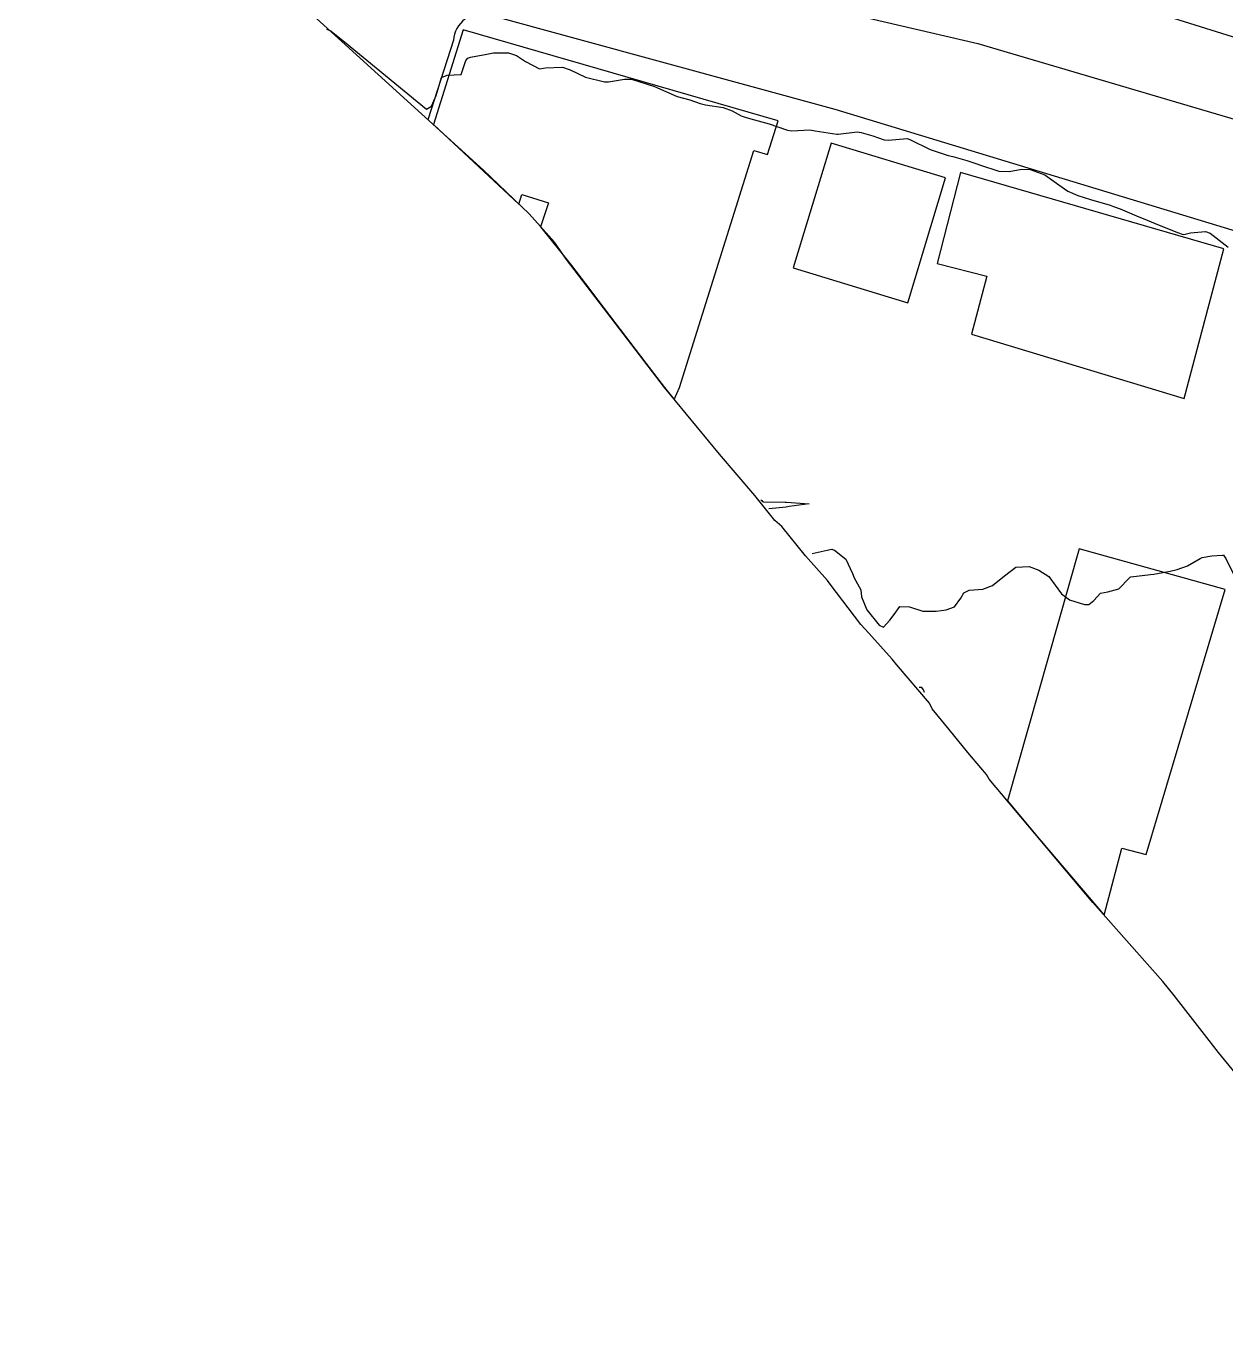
# Model space of a CAD drawing. Header units: metres. Extents: x 286371 to 293043, y 7462578 to 7466404.
# Drawn here: x 288742.5 to 288846.6, y 7464741.4 to 7464854.3 of the extents above; entities that cross this region are included whole.
import ezdxf

# ---------------------------------------------------------------- set-up
doc = ezdxf.new("R2010")
doc.units = ezdxf.units.M
doc.header["$MEASUREMENT"] = 0
for name, color, linetype in [('Area', 45, 'Continuous'), ('Curvas de Nivel 1m', 11, 'Continuous'), ('Edificações', 30, 'Continuous'), ('Vias primárias', 230, 'Continuous')]:
    doc.layers.add(name, color=color, linetype=linetype)

msp = doc.modelspace()

# ---------------------------------------------------------------- linework, layer by layer
at = {"layer": 'Area'}
msp.add_polyline3d([(288850.56, 7464759.65, 714.45), (288845.96, 7464765.26, 713.66), (288842.11, 7464770.19, 716.35), (288841.13, 7464771.42, 708.67), (288835.04, 7464778.28, 715.59), (288826.05, 7464788.98, 720.73), (288825.81, 7464789.37, 719.48), (288825.33, 7464789.96, 720.61), (288824.21, 7464791.28, 722.57), (288822.57, 7464793.27, 708.65), (288821.11, 7464795.07, 724.17), (288820.88, 7464795.56, 723.86), (288818.01, 7464798.91, 724.06), (288817.64, 7464799.39, 723.45), (288815.6, 7464801.65, 724.04), (288814.93, 7464802.4, 724.97), (288812.26, 7464805.9, 720.19), (288812.02, 7464806.2, 725.98), (288810.12, 7464808.36, 716.27), (288808.06, 7464810.91, 722.12), (288807.46, 7464811.43, 720.4), (288805.73, 7464813.59, 717.07), (288802.66, 7464817.16, 707.87), (288797.88, 7464822.95, 709.99), (288789.38, 7464834.08, 711.37), (288788.32, 7464835.57, 711.74), (288786.12, 7464838.04, 712.28), (288782.17, 7464841.82, 713.72), (288742.46, 7464877.91, 712.2)], dxfattribs=at)
at = {"layer": 'Curvas de Nivel 1m', "flags": 128}
for points, elevation in [([(288768.54, 7464854.04), (288768.91, 7464853.91), (288769.12, 7464853.75), (288770.1, 7464852.96), (288777.23, 7464847.12), (288777.65, 7464847.37), (288778.07, 7464848.29), (288778.38, 7464849.36), (288778.53, 7464849.85), (288779.01, 7464850.05), (288780.22, 7464850.13), (288780.64, 7464851.33), (288780.81, 7464851.55), (288781.04, 7464851.63), (288782.46, 7464851.89), (288783.04, 7464851.99), (288784.33, 7464851.99), (288785.04, 7464851.76), (288785.82, 7464851.25), (288787.02, 7464850.6), (288787.55, 7464850.7), (288789.03, 7464850.76), (288789.69, 7464850.53), (288791.01, 7464849.9), (288792.68, 7464849.48), (288793.01, 7464849.47), (288794.42, 7464849.72), (288795.01, 7464849.71), (288797, 7464849.08), (288798.99, 7464848.2), (288800.09, 7464847.93), (288800.98, 7464847.61), (288801.45, 7464847.48), (288802.98, 7464847.26), (288803.75, 7464846.97), (288804.53, 7464846.53), (288804.97, 7464846.4), (288805.7, 7464846.2), (288806.95, 7464845.83), (288808.55, 7464845.29), (288808.94, 7464845.24), (288810.48, 7464845.33), (288810.94, 7464845.24), (288812.83, 7464844.94), (288812.94, 7464844.94), (288814.61, 7464845.14), (288814.94, 7464845.1), (288815.97, 7464844.79), (288816.93, 7464844.46), (288817.28, 7464844.42), (288818.93, 7464844.57), (288819.18, 7464844.49), (288820.92, 7464843.62), (288822.5, 7464843.1), (288822.91, 7464843.01), (288824.12, 7464842.67), (288824.9, 7464842.4), (288825.31, 7464842.24), (288826.89, 7464841.72), (288827.8, 7464841.7), (288828.89, 7464841.91), (288829.6, 7464841.88), (288830.89, 7464841.4), (288832.09, 7464840.55), (288832.87, 7464839.99), (288833.76, 7464839.62), (288834.86, 7464839.28), (288836.55, 7464838.77), (288836.85, 7464838.68), (288837.41, 7464838.47), (288838.84, 7464837.87), (288839.77, 7464837.49), (288840.82, 7464837.04), (288842.49, 7464836.39), (288842.81, 7464836.26), (288842.95, 7464836.25), (288843.53, 7464836.37), (288844.82, 7464836.5), (288845.23, 7464836.34), (288846.79, 7464835.14)], 707), ([(288806.25, 7464813.21), (288806.32, 7464813.14), (288806.38, 7464813.08), (288806.46, 7464813.04), (288808.34, 7464813.02), (288808.46, 7464813.02), (288810.44, 7464812.87), (288808.71, 7464812.64), (288808.45, 7464812.58), (288806.94, 7464812.42)], 708), ([(288810.68, 7464808.56), (288811.99, 7464808.85), (288812.39, 7464808.92), (288812.46, 7464808.91), (288812.63, 7464808.84), (288813.61, 7464808.07), (288814.2, 7464806.82), (288814.35, 7464806.43), (288814.92, 7464805.39), (288814.97, 7464804.8), (288815.45, 7464803.66), (288816.51, 7464802.34), (288816.89, 7464802.17), (288817.44, 7464802.77), (288817.81, 7464803.25), (288818.31, 7464803.95), (288819.13, 7464803.93), (288820.31, 7464803.54), (288821.46, 7464803.56), (288822.31, 7464803.67), (288823.06, 7464803.94), (288823.61, 7464804.68), (288823.87, 7464805.13), (288824.33, 7464805.36), (288825.51, 7464805.47), (288826.34, 7464805.77), (288827.38, 7464806.61), (288828.37, 7464807.37), (288829.52, 7464807.43), (288830.36, 7464807.1), (288831.23, 7464806.55), (288832.33, 7464805.05), (288833.04, 7464804.52), (288834.32, 7464804.14), (288834.7, 7464804.12), (288835.13, 7464804.49), (288835.71, 7464805.11), (288836.34, 7464805.22), (288837.31, 7464805.49), (288838.24, 7464806.45), (288838.29, 7464806.51), (288838.36, 7464806.53), (288840.05, 7464806.73), (288840.36, 7464806.77), (288841.75, 7464807.01), (288842.37, 7464807.16), (288843.27, 7464807.47), (288844.38, 7464808.13), (288844.54, 7464808.2), (288845.39, 7464808.34), (288846.29, 7464808.42), (288846.39, 7464808.4), (288846.46, 7464808.32), (288846.59, 7464808.11), (288847.49, 7464806.31)], 708), ([(288820.44, 7464796.48), (288820.35, 7464796.72), (288820.21, 7464796.92), (288819.99, 7464796.94)], 708)]:
    msp.add_lwpolyline(points, dxfattribs=dict(at, elevation=elevation))
at = {"layer": 'Edificações'}
msp.add_lwpolyline([(288841.6, 7464855.16), (288860.93, 7464849.12), (288861.95, 7464852.38), (288863.98, 7464851.74), (288866.6, 7464860.15)], dxfattribs=at)
for points in [[(288799.17, 7464822.96), (288805.64, 7464843.53), (288806.81, 7464843.17), (288807.73, 7464846.11), (288780.4, 7464853.99), (288777.82, 7464845.78), (288785.24, 7464838.88), (288785.51, 7464839.72), (288787.82, 7464838.99), (288787.13, 7464836.9), (288789.8, 7464833.54), (288791.39, 7464831.45), (288792.09, 7464830.54), (288793.11, 7464829.2), (288796.25, 7464825.08), (288797.88, 7464822.95), (288798.73, 7464821.92)], [(288812.33, 7464844.16), (288809.05, 7464833.33), (288818.99, 7464830.32), (288822.27, 7464841.15)], [(288823.56, 7464841.63), (288821.54, 7464833.71), (288825.86, 7464832.61), (288824.51, 7464827.59), (288842.98, 7464822), (288846.43, 7464835)], [(288833.88, 7464808.96), (288827.64, 7464787.09), (288830.55, 7464783.63), (288836.04, 7464777.16), (288837.56, 7464782.99), (288839.68, 7464782.44), (288846.55, 7464805.42)]]:
    msp.add_lwpolyline(points, close=True, dxfattribs=at)
at = {"layer": 'Vias primárias'}
for points in [[(288907.21, 7464833.44), (288908.21, 7464837.28), (288926.18, 7464894.44), (288909.47, 7464939.53, 0.251563), (288901.35, 7464946.69), (288878.37, 7464953.53), (288864.64, 7464956.74), (288818.03, 7464970.58), (288812.75, 7464967.45), (288808.77, 7464952.84), (288806.55, 7464945.18), (288803.95, 7464936.2), (288793.47, 7464901.02), (288785.81, 7464873.31), (288784.7, 7464869.25, 0.353275), (288787.16, 7464861.91), (288788.65, 7464861.43), (288792.96, 7464860.31), (288825.07, 7464852.81), (288873.98, 7464838.39, -0.005929), (288901, 7464830.04)], [(288878.63, 7464741.43), (288888.17, 7464772.57), (288902.08, 7464816.53), (288900.03, 7464820.69), (288870.08, 7464829.65), (288812.68, 7464847.08), (288782.6, 7464855.29, 0.478421), (288779.57, 7464853.1), (288777.35, 7464846.2)]]:
    msp.add_lwpolyline(points, format="xyb", dxfattribs=at)

doc.saveas('drawing.dxf')
